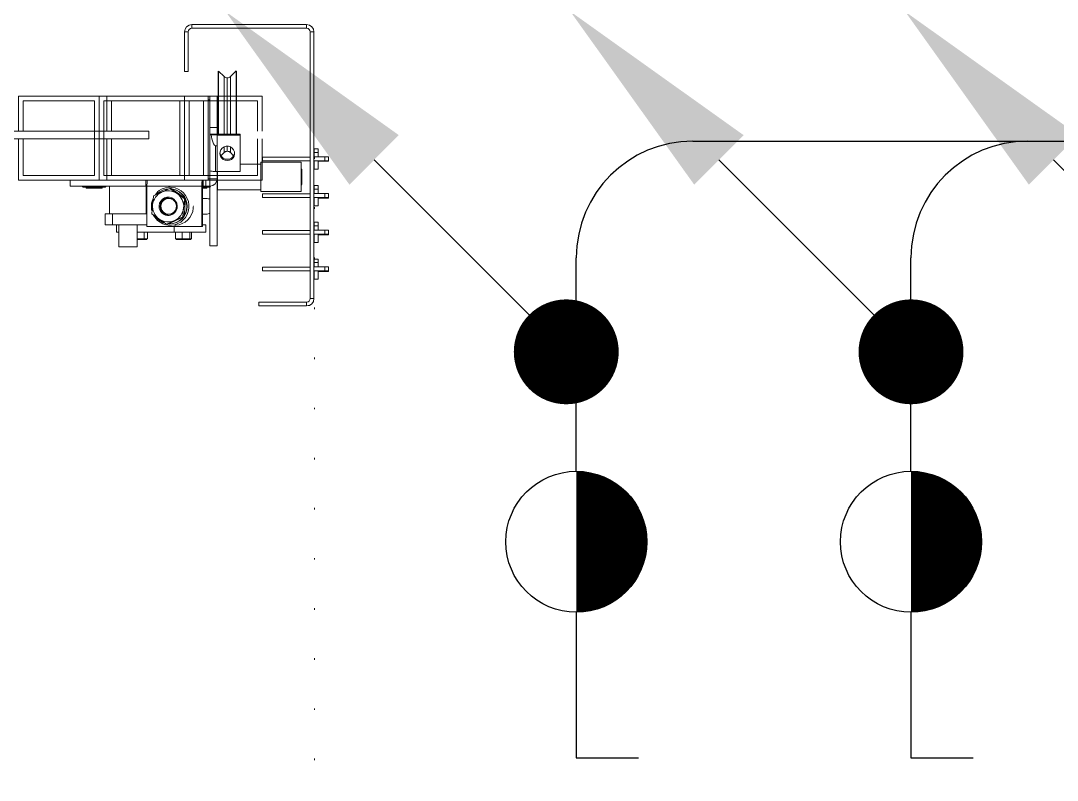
# Model space of a CAD drawing. Extents: x -2012 to 34975, y -1043 to 8321.
# Drawn here: x 2529.9 to 2596.5, y 1281.4 to 1330.3 of the extents above; entities that cross this region are included whole.
import ezdxf

# ---------------------------------------------------------------- set-up
doc = ezdxf.new("R2010")
doc.units = 0
doc.header["$LTSCALE"] = 25
doc.linetypes.add('DOT2', pattern=[0.125, 0, -0.125])
doc.layers.get('0').update_dxf_attribs({"color": 9, "lineweight": 9})
for name, color, linetype, lineweight in [('10', 9, 'Continuous', 9), ('15', 9, 'Continuous', 9), ('20', 9, 'DOT2', 9), ('E-ANAHTAR (ETANŞ)', 7, 'Continuous', 30), ('E-KABLO', 7, 'Continuous', 30), ('E-YUKARI ÇIKAN HAT', 7, 'Continuous', 30)]:
    doc.layers.add(name, color=color, linetype=linetype, lineweight=lineweight)

# ---------------------------------------------------------------- blocks, each defined once
blk = doc.blocks.new('p-seksiyonel kapı profil')
for p, q in [((-11.281, 7.762), (-11.281, 7.077)), ((-11.281, 7.762), (-11.251, 7.762)), ((-11.251, 7.762), (-10.985, 7.762)), ((-11.251, 7.526), (-11.251, 7.762)), ((-11.251, 7.526), (-10.985, 7.526)), ((-11.251, 6.817), (-11.251, 7.526)), ((-10.985, 7.526), (-10.985, 7.762)), ((-10.985, 7.526), (-10.985, 6.84)), ((-8.918, 7.762), (-8.918, 7.077)), ((-8.918, 7.762), (-8.889, 7.762)), ((-8.889, 7.762), (-8.623, 7.762)), ((-8.889, 7.526), (-8.889, 7.762)), ((-8.889, 7.526), (-8.623, 7.526)), ((-8.889, 6.817), (-8.889, 7.526)), ((-8.623, 7.526), (-8.623, 7.762)), ((-8.623, 7.526), (-8.623, 6.84)), ((-6.556, 7.762), (-6.556, 7.077)), ((-6.556, 7.762), (-6.526, 7.762)), ((-6.526, 7.762), (-6.26, 7.762)), ((-6.526, 7.526), (-6.526, 7.762)), ((-6.526, 7.526), (-6.26, 7.526)), ((-6.526, 6.817), (-6.526, 7.526)), ((-6.26, 7.526), (-6.26, 7.762)), ((-6.26, 7.526), (-6.26, 6.84)), ((-4.193, 7.762), (-4.193, 7.077)), ((-4.193, 7.762), (-4.164, 7.762)), ((-4.164, 7.762), (-3.898, 7.762)), ((-4.164, 7.526), (-4.164, 7.762)), ((-4.164, 7.526), (-3.898, 7.526)), ((-4.164, 6.817), (-4.164, 7.526)), ((-3.898, 7.526), (-3.898, 7.762)), ((-3.898, 7.526), (-3.898, 6.84)), ((-13.023, 6.817), (-13.028, 6.817)), ((-13.023, 6.581), (-13.023, 6.817)), ((-13.023, 6.817), (4.132, 6.817)), ((-11.785, 6.84), (-11.785, 7.077)), ((-11.251, 7.077), (-11.785, 7.077)), ((-11.785, 6.84), (-11.281, 6.84)), ((-10.714, 7.077), (-10.985, 7.077)), ((-10.714, 6.84), (-10.985, 6.84)), ((-10.714, 6.84), (-10.714, 7.077)), ((-10.714, 7.077), (-10.481, 7.077)), ((-10.714, 6.84), (-10.481, 6.84)), ((-10.481, 7.077), (-10.481, 6.84)), ((-9.423, 6.84), (-9.423, 7.077)), ((-8.889, 7.077), (-9.423, 7.077)), ((-9.423, 6.84), (-8.918, 6.84)), ((-8.352, 7.077), (-8.623, 7.077)), ((-8.352, 6.84), (-8.623, 6.84)), ((-8.352, 6.84), (-8.352, 7.077)), ((-8.352, 7.077), (-8.118, 7.077)), ((-8.352, 6.84), (-8.118, 6.84)), ((-8.118, 7.077), (-8.118, 6.84)), ((-7.06, 6.84), (-7.06, 7.077)), ((-6.526, 7.077), (-7.06, 7.077)), ((-7.06, 6.84), (-6.556, 6.84)), ((-5.989, 7.077), (-6.26, 7.077)), ((-5.989, 6.84), (-6.26, 6.84)), ((-5.989, 6.84), (-5.989, 7.077)), ((-5.989, 7.077), (-5.756, 7.077)), ((-5.989, 6.84), (-5.756, 6.84)), ((-5.756, 7.077), (-5.756, 6.84)), ((-4.698, 6.84), (-4.698, 7.077)), ((-4.164, 7.077), (-4.698, 7.077)), ((-4.698, 6.84), (-4.193, 6.84)), ((-3.627, 7.077), (-3.898, 7.077)), ((-3.627, 6.84), (-3.898, 6.84)), ((-3.627, 6.84), (-3.627, 7.077)), ((-3.627, 7.077), (-3.393, 7.077)), ((-3.627, 6.84), (-3.393, 6.84)), ((-3.393, 7.077), (-3.393, 6.84)), ((4.132, 6.581), (4.132, 6.817)), ((-13.501, 6.344), (-13.501, 5.666)), ((-13.501, 6.344), (-13.495, 6.344)), ((-13.259, 6.344), (-13.495, 6.344)), ((-13.495, 3.273), (-13.495, 6.344)), ((-13.259, 3.273), (-13.259, 6.344)), ((-13.023, 6.581), (4.132, 6.581)), ((-11.251, 6.581), (-11.251, 3.509)), ((-11.015, 6.581), (-11.015, 3.509)), ((-8.889, 6.581), (-8.889, 3.509)), ((-8.652, 6.581), (-8.652, 3.509)), ((-6.526, 6.581), (-6.526, 3.509)), ((-6.29, 6.581), (-6.29, 3.509)), ((-5.672, 6.037), (-5.719, 5.99)), ((-5.672, 6.037), (-5.527, 6.037)), ((-5.527, 6.037), (-4.727, 6.037)), ((-4.68, 5.99), (-4.727, 6.037)), ((-4.164, 6.581), (-4.164, 3.509)), ((-3.927, 6.581), (-3.927, 3.509)), ((4.369, 6.344), (4.605, 6.344)), ((4.369, 6.344), (4.369, -1.039)), ((4.605, 6.344), (4.605, -1.039)), ((-13.501, 5.666), (-13.501, 5.489)), ((-13.495, 5.666), (-13.501, 5.666)), ((-13.495, 5.489), (-13.501, 5.489)), ((-6.144, 5.99), (-6.144, 3.391)), ((-6.144, 5.99), (-4.254, 5.99)), ((-4.254, 3.391), (-4.254, 5.99)), ((-11.015, 3.509), (-11.251, 3.509)), ((-8.652, 3.509), (-8.889, 3.509)), ((-6.29, 3.509), (-6.526, 3.509)), ((-6.144, 3.391), (-4.254, 3.391)), ((-6.026, 3.391), (-6.026, 0.603)), ((-4.373, 2.067), (-4.373, 3.391)), ((-3.927, 3.509), (-4.164, 3.509)), ((-13.259, 3.273), (-13.495, 3.273)), ((-4.845, 2.067), (-4.845, 0.591)), ((-4.845, 2.067), (-2.518, 2.067)), ((-2.518, 2.067), (-2.518, 0.591)), ((-2.518, 2.067), (-2.436, 2.067)), ((-2.436, 2.067), (-2.436, 0.591)), ((-4.126, 1.38), (-4.147, 1.24)), ((-4.066, 1.506), (-4.126, 1.38)), ((-3.972, 1.61), (-4.066, 1.506)), ((-4.044, 1.38), (-4.065, 1.24)), ((-3.984, 1.506), (-4.044, 1.38)), ((-3.89, 1.61), (-3.984, 1.506)), ((-3.852, 1.68), (-3.972, 1.61)), ((-3.77, 1.68), (-3.89, 1.61)), ((-3.717, 1.711), (-3.852, 1.68)), ((-3.835, 1.648), (-3.632, 1.445)), ((-3.641, 1.711), (-3.77, 1.68)), ((-3.578, 1.701), (-3.717, 1.711)), ((-3.262, 1.445), (-3.632, 1.445)), ((-3.449, 1.65), (-3.578, 1.701)), ((-3.341, 1.562), (-3.449, 1.65)), ((-3.263, 1.445), (-3.341, 1.562)), ((-3.222, 1.311), (-3.263, 1.445)), ((1.609, 1.831), (-2.436, 1.831)), ((1.622, 1.801), (-2.436, 1.801)), ((1.266, 1.445), (-2.436, 1.445)), ((1.266, 1.445), (1.622, 1.801)), ((-4.147, 1.24), (-4.126, 1.101)), ((-4.126, 1.101), (-4.066, 0.974)), ((-4.066, 0.974), (-3.972, 0.871)), ((-4.065, 1.24), (-4.044, 1.101)), ((-4.044, 1.101), (-3.984, 0.974)), ((-3.984, 0.974), (-3.89, 0.871)), ((-3.972, 0.871), (-3.852, 0.8)), ((-3.89, 0.871), (-3.77, 0.8)), ((-3.852, 0.8), (-3.717, 0.769)), ((-3.63, 1.036), (-3.834, 0.832)), ((-3.77, 0.8), (-3.641, 0.77)), ((-3.717, 0.769), (-3.578, 0.78)), ((-3.262, 1.036), (-3.63, 1.036)), ((-3.578, 0.78), (-3.449, 0.831)), ((-3.216, 1.24), (-3.546, 1.24)), ((-3.449, 0.831), (-3.341, 0.919)), ((-3.341, 0.919), (-3.263, 1.035)), ((-3.263, 1.035), (-3.222, 1.17)), ((-3.222, 1.17), (-3.222, 1.311)), ((1.179, 1.24), (-2.436, 1.24)), ((1.264, 1.036), (-2.436, 1.036)), ((1.619, 0.68), (-2.436, 0.68)), ((1.619, 0.68), (1.264, 1.036)), ((-9.629, 0.118), (-9.629, 0.591)), ((-9.629, 0.591), (-5.318, 0.591)), ((-9.629, 0.118), (-5.849, 0.118)), ((-6.026, 0.603), (-5.773, 0.603)), ((-5.849, -0.355), (-5.849, 0.124)), ((-5.82, 0.154), (-5.82, -0.355)), ((-5.79, 0.603), (-5.79, 0.591)), ((-5.79, 0.118), (-5.79, 0.154)), ((-5.79, 0.118), (-5.318, 0.118)), ((-5.79, -0.132), (-5.79, 0.118)), ((-5.773, 0.603), (-4.845, 0.603)), ((-5.058, 0), (-5.412, 0)), ((-5.318, 0.118), (-5.318, 0.591)), ((-4.845, 0.591), (-5.318, 0.591)), ((-5.318, 0.118), (-5.318, 0)), ((-5.318, 0.118), (-0.238, 0.118)), ((-4.893, 0), (-5.058, 0)), ((-4.834, 0), (-4.893, 0)), ((-4.845, 0.591), (-3.188, 0.591)), ((-4.845, 0.591), (-4.845, 0.472)), ((-4.845, 0.472), (-3.188, 0.472)), ((-4.844, 0.403), (-4.845, 0.472)), ((-4.84, 0.337), (-4.844, 0.403)), ((-4.835, 0.276), (-4.84, 0.337)), ((-4.827, 0.222), (-4.835, 0.276)), ((-4.811, 0), (-4.834, 0)), ((-4.818, 0.178), (-4.827, 0.222)), ((-4.807, 0.145), (-4.818, 0.178)), ((-4.549, 0), (-4.811, 0)), ((-4.796, 0.125), (-4.807, 0.145)), ((-4.784, 0.118), (-4.796, 0.125)), ((-4.525, 0), (-4.549, 0)), ((-4.466, 0), (-4.525, 0)), ((-3.357, 0), (-4.466, 0)), ((-3.228, 0), (-3.357, 0)), ((-3.126, 0), (-3.228, 0)), ((-3.188, 0.591), (-2.518, 0.591)), ((-3.188, 0.591), (-3.188, 0.472)), ((-3.188, 0.472), (-3.159, 0.413)), ((-3.159, 0.413), (-3.072, 0.355)), ((-2.707, 0), (-3.126, 0)), ((-3.072, 0.355), (-2.93, 0.3)), ((-2.93, 0.3), (-2.737, 0.25)), ((-2.737, 0.25), (-2.498, 0.207)), ((-2.288, 0), (-2.707, 0)), ((-2.518, 0.591), (-2.498, 0.591)), ((-2.436, 0.591), (-2.498, 0.591)), ((-2.498, 0.591), (-2.498, 0.207)), ((-2.498, 0.207), (-2.487, 0.169)), ((-2.487, 0.169), (-2.475, 0.141)), ((-2.475, 0.141), (-2.463, 0.124)), ((-2.463, 0.124), (-2.45, 0.118)), ((1.607, 0.65), (-2.436, 0.65)), ((-2.436, 0.591), (-2.436, 0.118)), ((-2.015, 0.591), (-2.436, 0.591)), ((-2.186, 0), (-2.288, 0)), ((-2.057, 0), (-2.186, 0)), ((-1.644, 0), (-2.057, 0)), ((-2.015, 0.591), (-2.015, 0.118)), ((-2.015, 0.591), (-0.002, 0.591)), ((-1.685, 0.65), (-1.744, 0.591)), ((-1.526, 0), (-1.644, 0)), ((-0.948, 0), (-1.526, 0)), ((-0.889, 0), (-0.948, 0)), ((-0.865, 0), (-0.889, 0)), ((-0.603, 0), (-0.865, 0)), ((-0.622, 0.591), (-0.681, 0.65)), ((-0.58, 0), (-0.603, 0)), ((-0.519, 0), (-0.58, 0)), ((-0.356, 0), (-0.519, 0)), ((-0.002, 0), (-0.356, 0)), ((-0.238, 0.118), (-0.238, 0)), ((-0.238, 0.118), (-0.002, 0.118)), ((-0.002, 0.118), (-0.002, 0.591)), ((0, 0), (-0.002, 0)), ((-8.743, -0.144), (-8.271, -0.144)), ((-8.743, -2.184), (-8.743, -0.144)), ((-8.389, -0.355), (-5.79, -0.355)), ((-8.389, -0.355), (-8.389, -0.397)), ((-8.389, -3.927), (-8.389, -0.397)), ((-8.389, -0.397), (-5.79, -0.397)), ((-8.271, -0.355), (-8.271, -0.144)), ((-7.592, -0.105), (-7.592, -0.355)), ((-6.587, -0.355), (-6.587, -0.105)), ((-5.92, -0.355), (-5.92, -0.092)), ((-5.849, -0.074), (-5.902, -0.074)), ((-5.902, -0.074), (-5.902, -0.355)), ((-5.79, -0.292), (-5.79, -0.132)), ((-5.79, -0.132), (-5.412, -0.132)), ((-5.79, -0.132), (-5.79, -0.159)), ((-5.79, -0.308), (-5.412, -0.308)), ((-5.79, -0.316), (-5.79, -0.355)), ((-5.79, -0.355), (-5.79, -0.397)), ((-5.79, -0.355), (-5.412, -0.355)), ((-5.698, -0.396), (-5.79, -0.397)), ((-5.79, -3.927), (-5.79, -0.397)), ((-5.609, -0.393), (-5.698, -0.396)), ((-5.528, -0.39), (-5.609, -0.393)), ((-5.456, -0.384), (-5.528, -0.39)), ((-5.412, -0.38), (-5.456, -0.384)), ((-9.186, -1.114), (-9.216, -1.105)), ((-9.216, -1.183), (-9.216, -1.105)), ((-9.216, -1.183), (-9.186, -1.115)), ((-9.216, -1.205), (-9.216, -1.183)), ((-9.186, -1.41), (-9.216, -1.205)), ((-9.216, -1.647), (-9.216, -1.205)), ((-9.186, -1.07), (-9.186, -1.115)), ((-9.186, -1.07), (-8.743, -1.07)), ((-9.186, -1.115), (-9.186, -1.114)), ((-9.186, -1.115), (-9.186, -1.16)), ((-9.186, -1.16), (-9.186, -1.416)), ((-9.186, -1.16), (-8.743, -1.16)), ((-7.965, -1.307), (-8.1, -1.471)), ((-7.802, -1.168), (-7.965, -1.307)), ((-7.618, -1.06), (-7.802, -1.168)), ((-7.418, -0.985), (-7.618, -1.06)), ((-7.418, -1.268), (-7.618, -1.343)), ((-7.207, -0.946), (-7.418, -0.985)), ((-7.207, -1.229), (-7.418, -1.268)), ((-7.131, -0.945), (-7.207, -0.946)), ((-6.994, -1.227), (-7.207, -1.229)), ((-7.089, -0.963), (-7.089, -0.941)), ((-6.783, -1.263), (-6.994, -1.227)), ((-6.581, -1.334), (-6.783, -1.263)), ((-6.395, -1.439), (-6.581, -1.334)), ((1.593, -1.511), (1.593, -1.275)), ((4.132, -1.275), (1.593, -1.275)), ((4.132, -1.275), (4.132, -1.511)), ((4.369, -1.039), (4.605, -1.039)), ((-9.216, -1.647), (-9.186, -1.416)), ((-9.216, -1.68), (-9.216, -1.647)), ((-9.186, -1.877), (-9.216, -1.68)), ((-9.216, -2.045), (-9.216, -1.68)), ((-9.216, -2.045), (-9.186, -1.882)), ((-9.186, -1.416), (-9.186, -1.41)), ((-9.186, -1.416), (-9.186, -1.671)), ((-9.186, -1.671), (-8.743, -1.671)), ((-9.186, -1.671), (-9.186, -1.882)), ((-9.186, -1.882), (-9.186, -1.877)), ((-9.186, -2.092), (-9.186, -1.882)), ((-8.277, -1.858), (-8.311, -2.068)), ((-8.205, -1.657), (-8.277, -1.858)), ((-8.205, -1.94), (-8.277, -2.141)), ((-8.1, -1.471), (-8.205, -1.657)), ((-8.1, -1.755), (-8.205, -1.94)), ((-8.127, -2.026), (-8.023, -1.833)), ((-8.127, -2.057), (-8.023, -1.864)), ((-7.965, -1.59), (-8.1, -1.755)), ((-8.023, -1.833), (-7.884, -1.663)), ((-8.023, -1.864), (-7.884, -1.694)), ((-7.879, -1.801), (-8.002, -2.067)), ((-7.985, -2.112), (-7.873, -1.865)), ((-7.802, -1.451), (-7.965, -1.59)), ((-7.94, -2.034), (-7.863, -1.928)), ((-7.884, -1.663), (-7.782, -1.573)), ((-7.884, -1.694), (-7.813, -1.629)), ((-7.761, -1.55), (-7.879, -1.801)), ((-7.873, -1.865), (-7.761, -1.616)), ((-7.863, -1.928), (-7.773, -1.833)), ((-7.618, -1.343), (-7.802, -1.451)), ((-7.773, -1.833), (-7.671, -1.75)), ((-7.493, -1.519), (-7.761, -1.55)), ((-7.761, -1.616), (-7.761, -1.55)), ((-7.761, -1.616), (-7.478, -1.595)), ((-7.737, -1.539), (-7.714, -1.524)), ((-7.714, -1.524), (-7.52, -1.42)), ((-7.672, -1.528), (-7.52, -1.451)), ((-7.671, -1.75), (-7.559, -1.682)), ((-7.559, -1.682), (-7.439, -1.628)), ((-7.52, -1.42), (-7.31, -1.356)), ((-7.52, -1.451), (-7.31, -1.387)), ((-7.225, -1.491), (-7.493, -1.519)), ((-7.478, -1.595), (-7.184, -1.57)), ((-7.439, -1.628), (-7.313, -1.591)), ((-7.363, -2.044), (-7.211, -1.99)), ((-7.313, -1.591), (-7.184, -1.57)), ((-7.31, -1.356), (-7.091, -1.335)), ((-7.31, -1.387), (-7.091, -1.365)), ((-7.184, -1.488), (-7.225, -1.491)), ((-7.211, -1.99), (-7.051, -1.979)), ((-6.889, -1.462), (-7.184, -1.488)), ((-7.184, -1.57), (-7.143, -1.566)), ((-7.184, -1.57), (-7.052, -1.566)), ((-7.143, -1.566), (-6.874, -1.539)), ((-7.091, -1.335), (-6.872, -1.356)), ((-7.091, -1.365), (-6.872, -1.387)), ((-7.052, -1.566), (-6.922, -1.58)), ((-7.051, -1.979), (-6.893, -2.011)), ((-6.922, -1.58), (-6.794, -1.61)), ((-6.607, -1.441), (-6.889, -1.462)), ((-6.874, -1.539), (-6.607, -1.508)), ((-6.872, -1.356), (-6.661, -1.419)), ((-6.872, -1.387), (-6.713, -1.43)), ((-6.794, -1.61), (-6.671, -1.656)), ((-6.671, -1.656), (-6.556, -1.719)), ((-6.661, -1.419), (-6.642, -1.427)), ((-6.607, -1.508), (-6.607, -1.441)), ((-6.522, -1.557), (-6.607, -1.441)), ((-6.607, -1.508), (-6.522, -1.63)), ((-6.584, -1.455), (-6.467, -1.522)), ((-6.556, -1.719), (-6.449, -1.795)), ((-6.555, -1.501), (-6.467, -1.553)), ((-6.271, -1.904), (-6.522, -1.557)), ((-6.522, -1.63), (-6.271, -1.987)), ((-6.467, -1.522), (-6.297, -1.661)), ((-6.467, -1.553), (-6.297, -1.692)), ((-6.449, -1.795), (-6.354, -1.885)), ((-6.23, -1.574), (-6.395, -1.439)), ((-6.354, -1.885), (-6.271, -1.987)), ((-6.297, -1.661), (-6.157, -1.83)), ((-6.297, -1.692), (-6.157, -1.861)), ((-6.18, -2.033), (-6.271, -1.904)), ((-6.271, -1.987), (-6.18, -2.114)), ((-6.271, -1.987), (-6.202, -2.098)), ((-6.091, -1.736), (-6.23, -1.574)), ((-6.157, -1.83), (-6.053, -2.023)), ((-6.157, -1.861), (-6.053, -2.054)), ((-5.983, -1.92), (-6.091, -1.736)), ((-5.908, -2.12), (-5.983, -1.92)), ((4.132, -1.511), (1.593, -1.511)), ((-9.216, -2.057), (-9.216, -2.045)), ((-9.195, -2.051), (-9.216, -2.057)), ((-9.186, -2.092), (-8.743, -2.092)), ((-8.743, -4.56), (-8.743, -2.184)), ((-8.743, -2.184), (-8.389, -2.184)), ((-8.311, -2.068), (-8.31, -2.162)), ((-8.277, -2.141), (-8.311, -2.351)), ((-8.311, -2.351), (-8.309, -2.564)), ((-8.309, -2.564), (-8.289, -2.673)), ((-8.132, -2.351), (-8.244, -2.6)), ((-8.244, -2.666), (-8.125, -2.415)), ((-8.244, -2.666), (-8.244, -2.6)), ((-8.159, -2.789), (-8.244, -2.666)), ((-8.212, -2.453), (-8.19, -2.236)), ((-8.212, -2.483), (-8.19, -2.267)), ((-8.212, -2.453), (-8.212, -2.483)), ((-8.19, -2.236), (-8.127, -2.026)), ((-8.19, -2.267), (-8.127, -2.057)), ((-8.019, -2.104), (-8.132, -2.351)), ((-8.125, -2.415), (-8.002, -2.149)), ((-8.093, -2.529), (-8.079, -2.399)), ((-8.089, -2.66), (-8.093, -2.529)), ((-8.068, -2.789), (-8.089, -2.66)), ((-8.079, -2.399), (-8.049, -2.271)), ((-8.049, -2.271), (-8.002, -2.149)), ((-8.002, -2.067), (-8.019, -2.104)), ((-8.002, -2.149), (-7.94, -2.034)), ((-8.002, -2.149), (-7.985, -2.112)), ((-7.68, -2.568), (-7.659, -2.409)), ((-7.658, -2.726), (-7.68, -2.568)), ((-7.669, -2.599), (-7.679, -2.525)), ((-7.658, -2.644), (-7.679, -2.525)), ((-7.669, -2.532), (-7.675, -2.491)), ((-7.616, -2.683), (-7.669, -2.532)), ((-7.616, -2.75), (-7.669, -2.599)), ((-7.659, -2.409), (-7.595, -2.262)), ((-7.593, -2.791), (-7.658, -2.644)), ((-7.595, -2.262), (-7.494, -2.137)), ((-7.592, -2.256), (-7.592, -2.534)), ((-7.592, -2.534), (-7.592, -2.699)), ((-7.542, -2.317), (-7.586, -2.459)), ((-7.586, -2.459), (-7.586, -2.608)), ((-7.586, -2.608), (-7.542, -2.751)), ((-7.457, -2.193), (-7.542, -2.317)), ((-7.494, -2.137), (-7.363, -2.044)), ((-7.34, -2.1), (-7.457, -2.193)), ((-7.201, -2.046), (-7.34, -2.1)), ((-7.052, -2.035), (-7.201, -2.046)), ((-6.906, -2.068), (-7.052, -2.035)), ((-6.776, -2.143), (-6.906, -2.068)), ((-6.893, -2.011), (-6.75, -2.084)), ((-6.675, -2.252), (-6.776, -2.143)), ((-6.75, -2.084), (-6.632, -2.193)), ((-6.61, -2.386), (-6.675, -2.252)), ((-6.632, -2.193), (-6.548, -2.33)), ((-6.587, -2.534), (-6.61, -2.386)), ((-6.61, -2.681), (-6.587, -2.534)), ((-6.587, -2.534), (-6.587, -2.256)), ((-6.587, -2.699), (-6.587, -2.534)), ((-6.512, -2.54), (-6.567, -2.691)), ((-6.512, -2.607), (-6.567, -2.758)), ((-6.548, -2.33), (-6.505, -2.484)), ((-6.504, -2.562), (-6.547, -2.716)), ((-6.504, -2.644), (-6.547, -2.799)), ((-6.504, -2.491), (-6.512, -2.54)), ((-6.5, -2.525), (-6.512, -2.607)), ((-6.505, -2.484), (-6.504, -2.644)), ((-6.5, -2.525), (-6.504, -2.562)), ((-6.202, -2.098), (-6.148, -2.217)), ((-5.935, -2.383), (-6.18, -2.033)), ((-6.18, -2.114), (-5.935, -2.45)), ((-6.148, -2.217), (-6.111, -2.343)), ((-6.111, -2.343), (-6.09, -2.472)), ((-6.086, -2.603), (-6.1, -2.733)), ((-6.09, -2.472), (-6.086, -2.603)), ((-6.053, -2.023), (-5.989, -2.233)), ((-6.053, -2.054), (-5.989, -2.264)), ((-5.935, -2.45), (-6.053, -2.712)), ((-5.989, -2.233), (-5.979, -2.293)), ((-5.989, -2.264), (-5.984, -2.29)), ((-5.969, -2.549), (-5.989, -2.7)), ((-5.935, -2.45), (-5.935, -2.383)), ((-5.869, -2.329), (-5.908, -2.12)), ((-5.901, -2.745), (-5.867, -2.534)), ((-5.864, -2.445), (-5.869, -2.329)), ((-5.867, -2.534), (-5.864, -2.445)), ((-8.284, -2.718), (-8.285, -2.714)), ((-8.22, -2.915), (-8.284, -2.718)), ((-8, -3.26), (-8.22, -2.915)), ((-8.126, -2.913), (-8.174, -2.771)), ((-7.908, -3.145), (-8.159, -2.789)), ((-8.022, -3.106), (-8.126, -2.913)), ((-8.031, -2.914), (-8.068, -2.789)), ((-7.977, -3.034), (-8.031, -2.914)), ((-7.882, -3.275), (-8.022, -3.106)), ((-7.679, -3.513), (-8, -3.26)), ((-7.908, -3.145), (-7.977, -3.034)), ((-7.825, -3.246), (-7.908, -3.145)), ((-7.817, -3.273), (-7.908, -3.145)), ((-7.766, -3.375), (-7.882, -3.275)), ((-7.73, -3.336), (-7.825, -3.246)), ((-7.572, -3.608), (-7.817, -3.273)), ((-7.593, -2.873), (-7.658, -2.726)), ((-7.622, -2.672), (-7.55, -2.732)), ((-7.524, -2.815), (-7.616, -2.683)), ((-7.524, -2.882), (-7.616, -2.75)), ((-7.491, -2.915), (-7.593, -2.791)), ((-7.491, -2.997), (-7.593, -2.873)), ((-7.571, -2.758), (-7.531, -2.787)), ((-7.542, -2.751), (-7.457, -2.874)), ((-7.531, -2.787), (-7.516, -2.798)), ((-7.446, -2.885), (-7.524, -2.815)), ((-7.4, -2.984), (-7.524, -2.882)), ((-7.36, -3.007), (-7.491, -2.915)), ((-7.36, -3.089), (-7.491, -2.997)), ((-7.457, -2.874), (-7.34, -2.967)), ((-7.253, -3.049), (-7.4, -2.984)), ((-7.208, -3.06), (-7.36, -3.007)), ((-7.208, -3.142), (-7.36, -3.089)), ((-7.34, -2.967), (-7.201, -3.021)), ((-7.094, -3.072), (-7.253, -3.049)), ((-7.047, -3.07), (-7.208, -3.06)), ((-7.047, -3.153), (-7.208, -3.142)), ((-7.201, -3.021), (-7.052, -3.032)), ((-6.934, -3.051), (-7.094, -3.072)), ((-7.052, -3.032), (-6.906, -2.999)), ((-6.89, -3.037), (-7.047, -3.07)), ((-6.89, -3.12), (-7.047, -3.153)), ((-6.786, -2.988), (-6.934, -3.051)), ((-6.906, -2.999), (-6.776, -2.925)), ((-6.747, -2.963), (-6.89, -3.037)), ((-6.747, -3.045), (-6.89, -3.12)), ((-6.661, -2.888), (-6.786, -2.988)), ((-6.776, -2.925), (-6.675, -2.815)), ((-6.63, -2.853), (-6.747, -2.963)), ((-6.63, -2.936), (-6.747, -3.045)), ((-6.661, -2.821), (-6.733, -2.885)), ((-6.675, -2.815), (-6.61, -2.681)), ((-6.663, -2.798), (-6.608, -2.758)), ((-6.567, -2.691), (-6.661, -2.821)), ((-6.567, -2.758), (-6.661, -2.888)), ((-6.547, -2.716), (-6.63, -2.853)), ((-6.547, -2.799), (-6.63, -2.936)), ((-6.629, -2.732), (-6.557, -2.672)), ((-6.406, -3.299), (-6.508, -3.381)), ((-6.306, -3.262), (-6.418, -3.5)), ((-6.316, -3.204), (-6.406, -3.299)), ((-6.182, -3.25), (-6.374, -3.405)), ((-6.239, -3.098), (-6.316, -3.204)), ((-6.194, -3.02), (-6.306, -3.262)), ((-6.156, -3.103), (-6.293, -3.271)), ((-6.177, -2.982), (-6.239, -3.098)), ((-6.177, -2.982), (-6.194, -3.02)), ((-6.053, -2.712), (-6.177, -2.982)), ((-6.13, -2.86), (-6.177, -2.982)), ((-6.166, -3.242), (-6.076, -3.132)), ((-6.052, -2.91), (-6.156, -3.103)), ((-6.1, -2.733), (-6.13, -2.86)), ((-6.076, -3.132), (-5.972, -2.946)), ((-5.989, -2.7), (-6.052, -2.91)), ((-5.972, -2.946), (-5.901, -2.745)), ((-9.186, -4), (-9.216, -3.943)), ((-9.216, -4.116), (-9.216, -3.943)), ((-9.186, -3.902), (-9.186, -4.002)), ((-9.186, -3.902), (-8.743, -3.902)), ((-9.186, -4.002), (-9.186, -4)), ((-8.389, -3.927), (-5.79, -3.927)), ((-8.271, -3.927), (-8.271, -6.141)), ((-7.623, -3.413), (-7.73, -3.336)), ((-7.629, -3.53), (-7.679, -3.513)), ((-7.508, -3.475), (-7.623, -3.413)), ((-7.305, -3.588), (-7.572, -3.608)), ((-7.562, -3.927), (-7.562, -6.141)), ((-5.79, -3.969), (-7.562, -3.969)), ((-7.385, -3.522), (-7.508, -3.475)), ((-7.291, -3.645), (-7.431, -3.598)), ((-7.257, -3.552), (-7.385, -3.522)), ((-7.036, -3.565), (-7.305, -3.588)), ((-6.883, -3.642), (-7.291, -3.645)), ((-7.127, -3.565), (-7.257, -3.552)), ((-7.088, -3.601), (-7.24, -3.591)), ((-6.995, -3.562), (-7.127, -3.565)), ((-6.869, -3.58), (-7.088, -3.601)), ((-6.995, -3.562), (-7.036, -3.565)), ((-6.701, -3.532), (-6.995, -3.562)), ((-6.866, -3.541), (-6.995, -3.562)), ((-6.512, -3.51), (-6.883, -3.642)), ((-6.725, -3.541), (-6.869, -3.58)), ((-6.74, -3.503), (-6.866, -3.541)), ((-6.62, -3.45), (-6.74, -3.503)), ((-6.418, -3.5), (-6.701, -3.532)), ((-6.508, -3.381), (-6.62, -3.45)), ((-5.79, -3.927), (-5.698, -3.926)), ((-5.79, -3.927), (-5.79, -4.008)), ((-5.698, -3.926), (-5.609, -3.924)), ((-5.609, -3.924), (-5.528, -3.92)), ((-5.528, -3.92), (-5.456, -3.915)), ((-5.456, -3.915), (-5.412, -3.91)), ((-8.271, -4.56), (-9.688, -4.56)), ((-9.688, -5.741), (-9.688, -4.56)), ((-9.216, -4.116), (-9.186, -4.002)), ((-9.216, -4.143), (-9.216, -4.116)), ((-9.186, -4.366), (-9.216, -4.143)), ((-9.216, -4.56), (-9.216, -4.143)), ((-9.209, -4.56), (-9.186, -4.372)), ((-9.186, -4.002), (-9.186, -4.102)), ((-9.186, -4.102), (-9.186, -4.372)), ((-9.186, -4.102), (-8.743, -4.102)), ((-9.186, -4.372), (-9.186, -4.366)), ((-9.186, -4.372), (-9.186, -4.56)), ((-5.79, -8.859), (-5.79, -4.008)), ((-5.79, -4.008), (-5.412, -4.008)), ((-9.688, -5.741), (-8.271, -5.741)), ((-8.743, -5.879), (-8.743, -5.741)), ((-8.743, -5.879), (-8.271, -5.879)), ((-7.562, -6.141), (-8.271, -6.141)), ((-8.271, -6.141), (-8.271, -6.627)), ((-7.562, -6.627), (-8.271, -6.627)), ((-7.562, -6.141), (-7.562, -6.627)), ((-7.562, -6.332), (-5.79, -6.332)), ((-5.849, -8.038), (-5.849, -6.609)), ((-5.82, -6.58), (-5.82, -8.068)), ((-5.92, -7.823), (-5.92, -6.825)), ((-5.849, -6.807), (-5.902, -6.807)), ((-5.902, -6.807), (-5.902, -7.841)), ((-5.902, -7.841), (-5.849, -7.841)), ((-5.79, -8.859), (-5.412, -8.859))]:
    blk.add_line(p, q)
for centre, radius, start, end in [((-13.028, 6.344), 0.473, 90, 180), ((-13.023, 6.344), 0.473, 90, 180), ((-11.281, 6.811), 0.0295, 11.53696, 90), ((-10.985, 6.811), 0.0295, 90, 168.46304), ((-8.918, 6.811), 0.0295, 11.53696, 90), ((-8.623, 6.811), 0.0295, 90, 168.46304), ((-6.556, 6.811), 0.0295, 11.53696, 90), ((-6.26, 6.811), 0.0295, 90, 168.46304), ((-4.193, 6.811), 0.0295, 11.53696, 90), ((-3.898, 6.811), 0.0295, 90, 168.46304), ((4.132, 6.344), 0.473, 0, 90), ((-13.023, 6.344), 0.236, 90, 180), ((4.132, 6.344), 0.236, 0, 90), ((-3.841, 1.236), 0.295, 0.8144, 45), ((1.475, 1.236), 0.295, 135, 179.1856), ((-3.841, 1.242), 0.295, 315.62357, 359.62894), ((1.475, 1.242), 0.295, 180.37106, 224.37643), ((-7.089, -0.105), 0.502, 153.64891, 180), ((-7.089, -0.105), 0.502, 0, 26.35109), ((-5.82, 0.124), 0.0295, 90, 180), ((-5.318, 0.118), 0.472, 90, 180), ((-5.902, -0.092), 0.0177, 90, 180), ((4.132, -1.039), 0.473, 270, 0), ((4.132, -1.039), 0.236, 270, 0), ((-5.82, -6.609), 0.0295, 90, 180), ((-5.902, -6.825), 0.0177, 90, 180), ((-5.902, -7.823), 0.0177, 180, 270), ((-5.82, -8.038), 0.0295, 180, 270)]:
    blk.add_arc(centre, radius, start, end)
blk = doc.blocks.new('p-seksiyonel-5851')
at = {"layer": '10'}
for points in [[(-113.351, -0.045), (-113.351, -2.705), (-108.351, -2.705), (-108.351, 2.705), (-113.351, 2.705), (-113.351, 0.455)], [(-109.862, -2.705), (-109.862, 2.705), (-102.862, 2.705), (-102.862, -2.705), (-109.862, -2.705)], [(-103.351, -0.045), (-103.351, -2.705), (-108.351, -2.705), (-108.351, 2.705), (-103.351, 2.705), (-103.351, 0.455)], [(-97.662, -0.045), (-97.662, -2.705), (-102.862, -2.705), (-102.862, 2.705), (-97.662, 2.705), (-97.662, 0.455)], [(-113.051, -0.045), (-113.051, -2.405), (-108.651, -2.405), (-108.651, 2.405), (-113.051, 2.405), (-113.051, 0.455)], [(-103.651, -0.045), (-103.651, -2.405), (-108.051, -2.405), (-108.051, 2.405), (-103.651, 2.405), (-103.651, 0.455)], [(-97.962, -0.045), (-97.962, -2.405), (-102.562, -2.405), (-102.562, 2.405), (-97.962, 2.405), (-97.962, 0.455)]]:
    blk.add_lwpolyline(points, dxfattribs=at)
blk.add_lwpolyline([(-109.562, -2.405), (-109.562, 2.405), (-103.162, 2.405), (-103.162, -2.405)], close=True, dxfattribs=at)
at = {"layer": '15'}
blk.add_lwpolyline([(-106.051, -0.045), (-11.851, -0.045), (-11.851, 0.455), (-106.051, 0.455), (-106.051, -0.045)], dxfattribs=at)
at = {"layer": '20'}
blk.add_lwpolyline([(-116.703, -1.22), (-116.703, -67.688), (299.988, -67.688), (299.988, -1.22)], dxfattribs=at)
at = {"layer": '10', "rotation": 90}
blk.add_blockref('p-seksiyonel kapı profil', (-109.862, 2.707), dxfattribs=at)
blk = doc.blocks.new('100_ANAHTAR (ETANŞ)')
at = {"layer": 'E-ANAHTAR (ETANŞ)', "color": 4}
for p, q in [((0, 5.345), (-0.714, 5.345)), ((0, 3.673), (0, 5.345)), ((0, 2.053), (0, 0))]:
    blk.add_line(p, q, dxfattribs=at)
at = {"layer": 'E-ANAHTAR (ETANŞ)', "color": 4, "const_width": 0.81}
blk.add_lwpolyline([(0, 3.268, 0.414214), (-0.405, 2.863, 0.414214), (0, 2.458, 0.414214)], format="xyb", dxfattribs=at)
at = {"layer": 'E-ANAHTAR (ETANŞ)', "color": 4}
blk.add_circle((0, 2.863), 0.81, dxfattribs=at)
blk = doc.blocks.new('100_YUKARI ÇIKAN HAT')
at = {"layer": 'E-YUKARI ÇIKAN HAT', "color": 3, "linetype": 'Continuous'}
blk.add_line((2.472, 2.471), (0, 0), dxfattribs=at)
at = {"layer": 'E-YUKARI ÇIKAN HAT', "color": 4, "linetype": 'Continuous', "const_width": 0.675}
blk.add_lwpolyline([(-0.338, 0, 1), (0.337, 0, 1)], format="xyb", close=True, dxfattribs=at)
at = {"layer": 'E-YUKARI ÇIKAN HAT', "color": 3, "linetype": 'Continuous'}
blk.add_solid([(2.154, 2.789), (2.79, 2.152), (4.382, 4.379)], dxfattribs=at)

msp = doc.modelspace()

# ---------------------------------------------------------------- linework, layer by layer
at = {"layer": 'E-KABLO', "color": 6}
for p, q in [((2573.103, 1322.5), (2832.838, 1322.5)), ((2565.603, 1310.5), (2565.603, 1315)), ((2587.136, 1310.5), (2587.136, 1315))]:
    msp.add_line(p, q, dxfattribs=at)
for centre in [(2573.103, 1315), (2594.636, 1315)]:
    msp.add_arc(centre, 7.5, 90, 180, dxfattribs=at)

# ---------------------------------------------------------------- block references
at = {"xscale": -1}
msp.add_blockref('p-seksiyonel-5851', (2432.045, 1322.688), dxfattribs=at)
at = {"layer": 'E-ANAHTAR (ETANŞ)', "xscale": 5.599999999999999, "yscale": 5.599999999999999, "zscale": 5.599999999999999, "rotation": 180}
for p in [(2565.603, 1312.75), (2587.136, 1312.75)]:
    msp.add_blockref('100_ANAHTAR (ETANŞ)', p, dxfattribs=at)
at = {"layer": 'E-YUKARI ÇIKAN HAT', "xscale": -5, "yscale": 5, "zscale": 5}
for p in [(2564.954, 1308.942), (2587.136, 1308.942), (2608.67, 1308.942)]:
    msp.add_blockref('100_YUKARI ÇIKAN HAT', p, dxfattribs=at)

doc.saveas('drawing.dxf')
